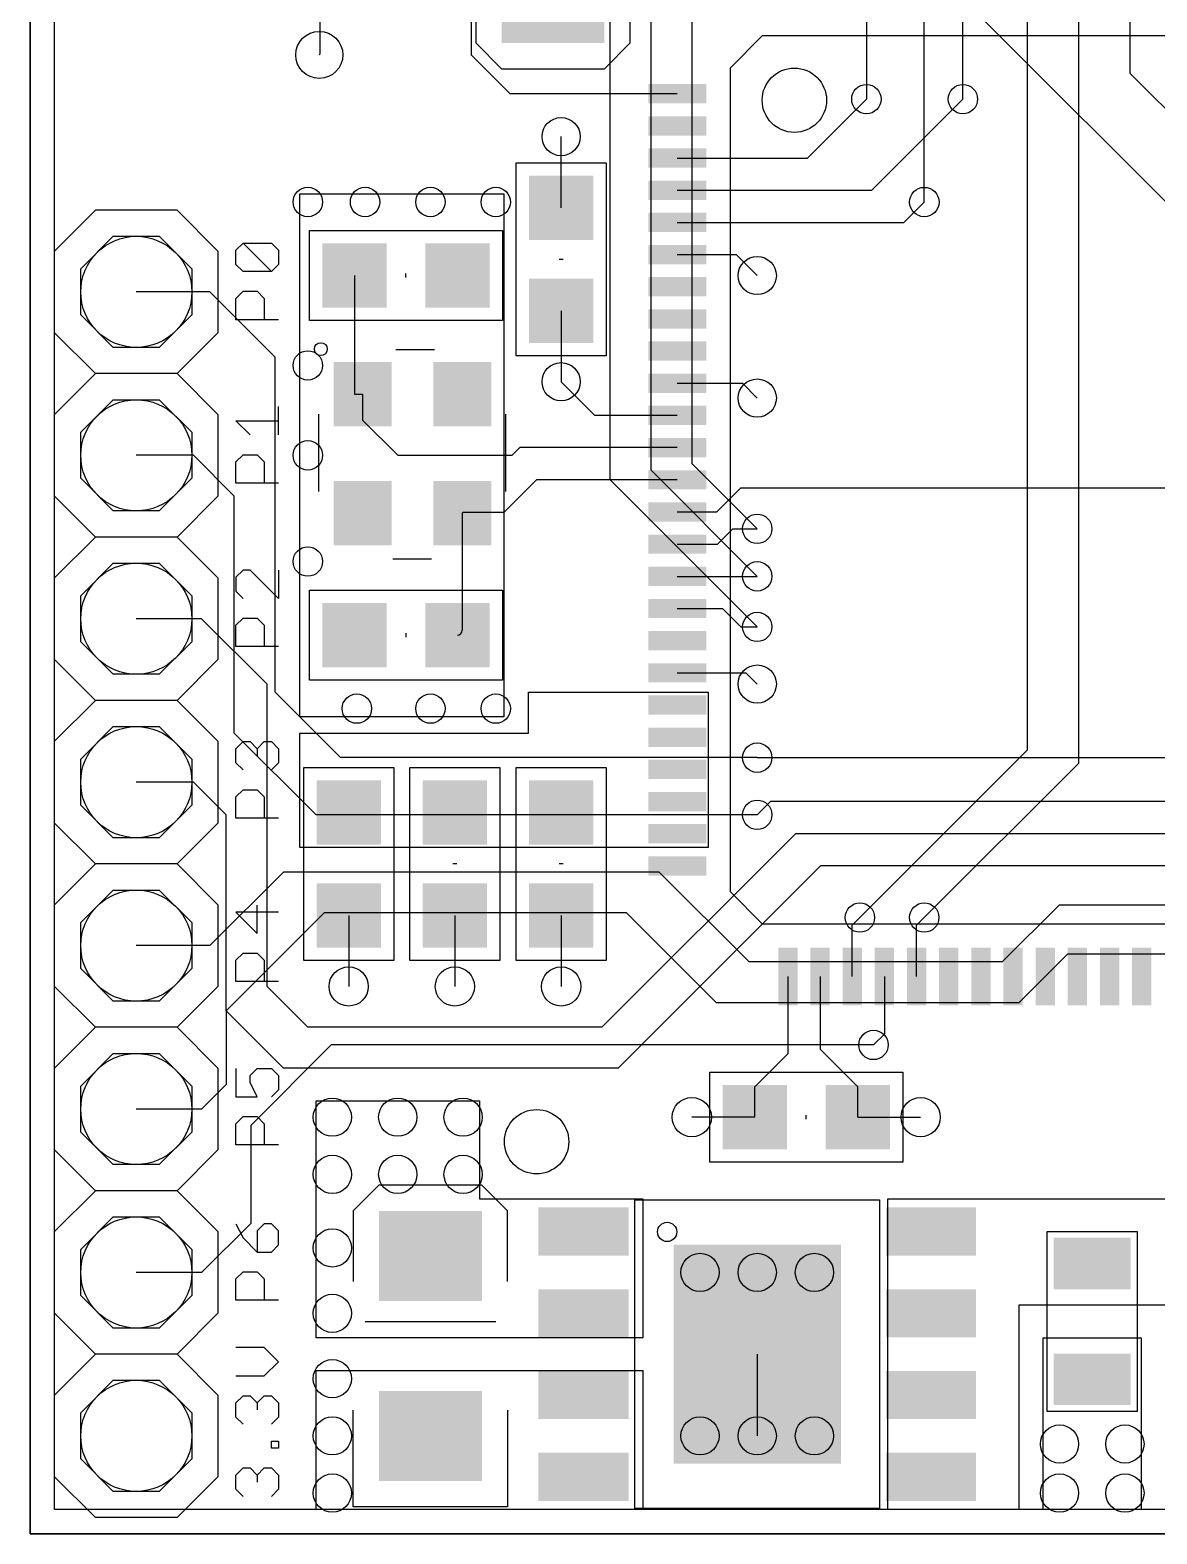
# Model space of a CAD drawing. Extents: x 0 to 35.6, y 0 to 44.5.
# Drawn here: x 0 to 17.52, y 0 to 23.37 of the extents above; entities that cross this region are included whole.
import ezdxf

# ---------------------------------------------------------------- set-up
doc = ezdxf.new("R2010")
doc.units = 0
for name, color, linetype in [('1', 12, 'CONTINUOUS'), ('15', 12, 'CONTINUOUS'), ('16', 132, 'CONTINUOUS'), ('17', 110, 'CONTINUOUS'), ('18', 110, 'CONTINUOUS'), ('2', 132, 'CONTINUOUS'), ('20', 40, 'CONTINUOUS'), ('21', 253, 'CONTINUOUS')]:
    doc.layers.add(name, color=color, linetype=linetype)

# ---------------------------------------------------------------- blocks, each defined once
blk = doc.blocks.new('RECT')
blk.add_solid([(-0.5, -0.5), (0.5, -0.5), (-0.5, 0.5), (0.5, 0.5)])
blk = doc.blocks.new('PIE')
blk.add_circle((0, 0), 0.5)
blk = doc.blocks.new('OCTAGONP')
blk.add_lwpolyline([(-0.5, -0.2071), (-0.5, 0.2071), (-0.2071, 0.5), (0.2071, 0.5), (0.5, 0.2071), (0.5, -0.2071), (0.2071, -0.5), (-0.2071, -0.5)], close=True)
blk = doc.blocks.new('ROUNDP')
blk.add_circle((0, 0), 0.5)
blk = doc.blocks.new('ROUNDV')
blk.add_circle((0, 0), 0.5)

msp = doc.modelspace()

# ---------------------------------------------------------------- linework, layer by layer
at = {"layer": '1'}
for p, q in [((6.858, 28.575), (6.858, 22.987)), ((4.506, 24.019), (4.506, 22.9972)), ((14.78, 23.574), (20.32, 18.034)), ((4.506, 22.9972), (4.4958, 22.987)), ((6.858, 22.987), (7.462, 22.383)), ((10.06, 22.383), (7.462, 22.383)), ((12.083, 21.383), (13, 22.3)), ((13.083, 20.883), (14.5, 22.3)), ((8.255, 20.612), (8.255, 21.717)), ((10.06, 21.383), (12.083, 21.383)), ((4.191, 20.828), (7.366, 20.828)), ((4.191, 12.7), (4.191, 20.828)), ((7.366, 20.828), (7.366, 12.7)), ((10.06, 20.883), (13.083, 20.883)), ((13.583, 20.383), (13.9, 20.7)), ((10.06, 20.383), (13.583, 20.383)), ((10.06, 19.883), (10.978, 19.883)), ((10.978, 19.883), (11.303, 19.558)), ((5.042, 19.558), (5.042, 17.714)), ((8.255, 19.012), (8.255, 17.907)), ((8.779, 17.383), (8.255, 17.907)), ((10.06, 17.883), (11.073, 17.883)), ((11.073, 17.883), (11.303, 17.653)), ((5.042, 17.714), (5.169, 17.714)), ((5.169, 17.714), (5.169, 17.31)), ((5.169, 17.31), (5.715, 16.764)), ((10.06, 17.383), (8.779, 17.383)), ((7.493, 16.764), (7.62, 16.891)), ((7.62, 16.891), (10.052, 16.891)), ((10.052, 16.891), (10.06, 16.883)), ((5.715, 16.764), (7.493, 16.764)), ((7.874, 16.383), (7.366, 15.875)), ((10.06, 16.383), (7.874, 16.383)), ((10.676, 15.883), (11.049, 16.256)), ((11.049, 16.256), (20.32, 16.256)), ((6.73, 15.875), (6.719, 15.864)), ((6.719, 15.864), (6.719, 14.047)), ((7.366, 15.875), (6.73, 15.875)), ((10.06, 15.883), (10.676, 15.883)), ((10.684, 15.383), (10.922, 15.621)), ((10.922, 15.621), (11.303, 15.621)), ((10.06, 15.383), (10.684, 15.383)), ((10.06, 14.883), (11.303, 14.883)), ((10.06, 14.383), (10.763, 14.383)), ((10.763, 14.383), (10.795, 14.351)), ((10.795, 14.351), (11.049, 14.097)), ((2.667, 14.224), (1.651, 14.224)), ((3.683, 13.208), (2.667, 14.224)), ((11.049, 14.097), (11.303, 14.097)), ((10.06, 13.383), (11.128, 13.383)), ((11.128, 13.383), (11.303, 13.208)), ((3.683, 8.509), (3.683, 13.208)), ((7.747, 12.446), (7.747, 13.081)), ((7.747, 13.081), (10.541, 13.081)), ((10.541, 13.081), (10.541, 10.668)), ((7.366, 12.7), (4.191, 12.7)), ((4.191, 12.446), (7.747, 12.446)), ((4.191, 10.668), (4.191, 12.446)), ((11.303, 12.065), (24.635, 12.065)), ((2.54, 11.684), (1.651, 11.684)), ((3.048, 11.176), (2.54, 11.684)), ((11.51, 11.383), (11.303, 11.176)), ((25.5, 11.383), (11.51, 11.383)), ((3.048, 8.128), (3.048, 11.176)), ((11.899, 10.883), (8.89, 7.874)), ((25.5, 10.883), (11.899, 10.883)), ((10.541, 10.668), (4.191, 10.668)), ((12.288, 10.383), (9.144, 7.239)), ((25.5, 10.383), (12.288, 10.383)), ((4.953, 9.614), (4.953, 8.509)), ((6.604, 9.614), (6.604, 8.509)), ((8.255, 9.614), (8.255, 8.509)), ((12.78, 9.461), (12.899, 9.58)), ((12.78, 8.663), (12.78, 9.461)), ((13.78, 9.461), (13.899, 9.58)), ((13.78, 8.663), (13.78, 9.461)), ((11.78, 8.663), (11.78, 7.462)), ((12.28, 8.663), (12.28, 7.532)), ((13.28, 8.663), (13.28, 7.769)), ((4.318, 7.874), (3.683, 8.509)), ((3.937, 7.239), (3.048, 8.128)), ((8.89, 7.874), (4.318, 7.874)), ((13.28, 7.769), (13.111, 7.6)), ((12.28, 7.532), (12.865, 6.947)), ((11.78, 7.462), (11.265, 6.947)), ((9.144, 7.239), (3.937, 7.239)), ((11.265, 6.477), (11.265, 6.947)), ((12.865, 6.477), (12.865, 6.947)), ((4.445, 6.731), (6.985, 6.731)), ((4.445, 3.048), (4.445, 6.731)), ((6.985, 6.731), (6.985, 5.207)), ((11.265, 6.477), (10.287, 6.477)), ((12.865, 6.477), (13.843, 6.477)), ((6.985, 5.207), (9.525, 5.207)), ((9.525, 5.207), (9.525, 3.048)), ((13.335, 0.381), (13.335, 5.207)), ((13.335, 5.207), (19.812, 5.207)), ((19.812, 3.556), (15.367, 3.556)), ((15.367, 3.556), (15.367, 0.381)), ((9.525, 3.048), (4.445, 3.048)), ((15.748, 3.048), (17.272, 3.048)), ((15.748, 0.381), (15.748, 3.048)), ((17.272, 3.048), (17.272, 0.381)), ((11.303, 2.794), (11.303, 1.524)), ((4.445, 0.381), (4.445, 2.54)), ((4.445, 2.54), (9.525, 2.54)), ((9.525, 2.54), (9.525, 0.381)), ((9.525, 0.381), (4.445, 0.381)), ((15.367, 0.381), (13.335, 0.381)), ((17.272, 0.381), (15.748, 0.381))]:
    msp.add_line(p, q, dxfattribs=at)
msp.add_arc((6.642, 14.047), 0.077, 270, 0, dxfattribs=at)
at = {"layer": '15'}
for p, q in [((0.381, 0.381), (0.381, 44.069)), ((35.179, 0.381), (0.381, 0.381))]:
    msp.add_line(p, q, dxfattribs=at)
at = {"layer": '16'}
for p, q in [((13.9, 20.7), (13.9, 38)), ((17.1, 22.7), (17.1, 37.9)), ((14.5, 22.3), (14.5, 37.7)), ((16.3, 11.981), (16.3, 36.35)), ((15.5, 34.925), (15.5, 12.181)), ((13, 34.65), (13, 22.3)), ((10.287, 29.845), (10.287, 16.637)), ((9.652, 16.534), (9.652, 29.464)), ((9.017, 16.383), (9.017, 29.007)), ((18.149, 21.651), (17.1, 22.7)), ((2.794, 19.304), (1.651, 19.304)), ((3.81, 18.288), (2.794, 19.304)), ((3.81, 13.081), (3.81, 18.288)), ((2.54, 16.764), (1.651, 16.764)), ((3.175, 16.129), (2.54, 16.764)), ((10.287, 16.637), (11.303, 15.621)), ((9.017, 16.383), (11.303, 14.097)), ((9.652, 16.534), (11.303, 14.883)), ((3.175, 12.446), (3.175, 16.129)), ((4.826, 12.065), (3.81, 13.081)), ((4.445, 11.176), (3.175, 12.446)), ((15.5, 12.181), (12.899, 9.58)), ((11.303, 12.065), (4.826, 12.065)), ((13.899, 9.58), (16.3, 11.981)), ((11.303, 11.176), (4.445, 11.176)), ((3.937, 10.287), (2.794, 9.144)), ((9.779, 10.287), (3.937, 10.287)), ((11.176, 8.89), (9.779, 10.287)), ((4.572, 9.652), (3.048, 8.128)), ((9.271, 9.652), (4.572, 9.652)), ((10.668, 8.255), (9.271, 9.652)), ((16.002, 9.779), (15.113, 8.89)), ((16.002, 9.779), (21.59, 9.779)), ((2.794, 9.144), (1.651, 9.144)), ((15.113, 8.89), (11.176, 8.89)), ((16.129, 9.017), (15.367, 8.255)), ((16.129, 9.017), (21.717, 9.017)), ((15.367, 8.255), (10.668, 8.255)), ((3.048, 8.128), (3.048, 6.985)), ((4.679, 7.6), (3.429, 6.35)), ((13.111, 7.6), (4.679, 7.6)), ((3.048, 6.985), (2.667, 6.604)), ((2.667, 6.604), (1.651, 6.604)), ((3.429, 6.35), (3.429, 4.826)), ((3.429, 4.826), (2.667, 4.064)), ((2.667, 4.064), (1.651, 4.064))]:
    msp.add_line(p, q, dxfattribs=at)
at = {"layer": '2'}
for p, q in [((0, 0), (0, 44.45)), ((35.56, 0), (0, 0))]:
    msp.add_line(p, q, dxfattribs=at)
at = {"layer": '20'}
for p, q in [((0, 44.45), (0, 0)), ((0, 0), (35.56, 0))]:
    msp.add_line(p, q, dxfattribs=at)
at = {"layer": '21'}
for p, q in [((6.928, 24.273), (6.928, 23.173)), ((9.328, 23.173), (9.328, 24.273)), ((6.928, 23.173), (7.328, 22.773)), ((8.928, 22.773), (9.328, 23.173)), ((11.38, 23.283), (10.88, 22.783)), ((24.18, 23.283), (11.38, 23.283)), ((7.328, 22.773), (8.928, 22.773)), ((10.88, 22.783), (10.88, 9.983)), ((7.555, 18.312), (7.555, 21.312)), ((7.555, 21.312), (8.955, 21.312)), ((8.955, 21.312), (8.955, 18.312)), ((1.016, 20.574), (0.381, 19.939)), ((2.286, 20.574), (1.016, 20.574)), ((2.921, 19.939), (2.286, 20.574)), ((4.342, 18.858), (4.342, 20.258)), ((4.342, 20.258), (7.342, 20.258)), ((7.342, 20.258), (7.342, 18.858)), ((0.381, 18.669), (0.381, 19.939)), ((2.921, 19.939), (2.921, 18.669)), ((3.1998, 19.9511), (3.31, 20.0613)), ((3.1998, 19.7308), (3.1998, 19.9511)), ((3.31, 20.0613), (3.7506, 20.0613)), ((3.7506, 19.6206), (3.31, 20.0613)), ((3.7506, 20.0613), (3.8608, 19.9511)), ((3.8608, 19.9511), (3.8608, 19.7308)), ((3.31, 19.6206), (3.1998, 19.7308)), ((3.8608, 19.7308), (3.7506, 19.6206)), ((8.2245, 19.812), (8.2855, 19.812)), ((3.7506, 19.6206), (3.31, 19.6206)), ((5.842, 19.5275), (5.842, 19.5885)), ((3.1998, 19.2027), (3.31, 19.3128)), ((3.1998, 18.8722), (3.1998, 19.2027)), ((3.31, 19.3128), (3.5303, 19.3128)), ((3.5303, 19.3128), (3.6405, 19.2027)), ((3.6405, 19.2027), (3.6405, 18.8722)), ((3.8608, 18.8722), (3.1998, 18.8722)), ((7.342, 18.858), (4.342, 18.858)), ((1.016, 18.034), (0.381, 18.669)), ((2.921, 18.669), (2.286, 18.034)), ((6.288, 18.402), (5.688, 18.402)), ((8.955, 18.312), (7.555, 18.312)), ((0.381, 17.399), (1.016, 18.034)), ((2.286, 18.034), (1.016, 18.034)), ((2.286, 18.034), (2.921, 17.399)), ((0.381, 16.129), (0.381, 17.399)), ((2.921, 17.399), (2.921, 16.129)), ((3.4202, 17.0806), (3.1998, 17.3009)), ((3.1998, 17.3009), (3.8608, 17.3009)), ((3.8608, 17.0806), (3.8608, 17.5213)), ((4.488, 16.202), (4.488, 17.402)), ((7.388, 17.402), (7.388, 16.202)), ((3.1998, 16.6627), (3.31, 16.7728)), ((3.1998, 16.3322), (3.1998, 16.6627)), ((3.31, 16.7728), (3.5303, 16.7728)), ((3.5303, 16.7728), (3.6405, 16.6627)), ((3.6405, 16.6627), (3.6405, 16.3322)), ((1.016, 15.494), (0.381, 16.129)), ((2.921, 16.129), (2.286, 15.494)), ((3.8608, 16.3322), (3.1998, 16.3322)), ((0.381, 14.859), (1.016, 15.494)), ((2.286, 15.494), (1.016, 15.494)), ((2.286, 15.494), (2.921, 14.859)), ((3.31, 14.9813), (3.1998, 14.8711)), ((3.4202, 14.9813), (3.31, 14.9813)), ((3.8608, 14.5406), (3.4202, 14.9813)), ((3.8608, 14.9813), (3.8608, 14.5406)), ((6.238, 15.152), (5.638, 15.152)), ((0.381, 13.589), (0.381, 14.859)), ((2.921, 14.859), (2.921, 13.589)), ((3.1998, 14.8711), (3.1998, 14.6508)), ((3.1998, 14.6508), (3.31, 14.5406)), ((4.342, 14.67), (7.342, 14.67)), ((4.342, 13.27), (4.342, 14.67)), ((7.342, 14.67), (7.342, 13.27)), ((3.1998, 14.1227), (3.31, 14.2328)), ((3.1998, 13.7922), (3.1998, 14.1227)), ((3.31, 14.2328), (3.5303, 14.2328)), ((3.5303, 14.2328), (3.6405, 14.1227)), ((3.6405, 14.1227), (3.6405, 13.7922)), ((3.8608, 13.7922), (3.1998, 13.7922)), ((5.842, 14.0005), (5.842, 13.9395)), ((1.016, 12.954), (0.381, 13.589)), ((2.921, 13.589), (2.286, 12.954)), ((7.342, 13.27), (4.342, 13.27)), ((1.016, 12.954), (0.381, 12.319)), ((2.286, 12.954), (1.016, 12.954)), ((2.921, 12.319), (2.286, 12.954)), ((0.381, 11.049), (0.381, 12.319)), ((2.921, 12.319), (2.921, 11.049)), ((3.1998, 12.2041), (3.31, 12.3143)), ((3.1998, 11.9838), (3.1998, 12.2041)), ((3.31, 12.3143), (3.4202, 12.3143)), ((3.4202, 12.3143), (3.5303, 12.2041)), ((3.5303, 12.2041), (3.6405, 12.3143)), ((3.5303, 12.2041), (3.5303, 12.0939)), ((3.6405, 12.3143), (3.7506, 12.3143)), ((3.7506, 12.3143), (3.8608, 12.2041)), ((3.8608, 12.2041), (3.8608, 11.9838)), ((3.31, 11.8736), (3.1998, 11.9838)), ((3.8608, 11.9838), (3.7506, 11.8736)), ((4.253, 8.914), (4.253, 11.914)), ((4.253, 11.914), (5.653, 11.914)), ((5.653, 11.914), (5.653, 8.914)), ((5.904, 8.914), (5.904, 11.914)), ((5.904, 11.914), (7.304, 11.914)), ((7.304, 11.914), (7.304, 8.914)), ((7.555, 8.914), (7.555, 11.914)), ((7.555, 11.914), (8.955, 11.914)), ((8.955, 11.914), (8.955, 8.914)), ((3.1998, 11.4557), (3.31, 11.5658)), ((3.1998, 11.1252), (3.1998, 11.4557)), ((3.31, 11.5658), (3.5303, 11.5658)), ((3.5303, 11.5658), (3.6405, 11.4557)), ((3.6405, 11.4557), (3.6405, 11.1252)), ((1.016, 10.414), (0.381, 11.049)), ((2.921, 11.049), (2.286, 10.414)), ((3.8608, 11.1252), (3.1998, 11.1252)), ((0.381, 9.779), (1.016, 10.414)), ((2.286, 10.414), (1.016, 10.414)), ((2.286, 10.414), (2.921, 9.779)), ((6.6345, 10.414), (6.5735, 10.414)), ((8.2855, 10.414), (8.2245, 10.414)), ((11.38, 9.483), (10.88, 9.983)), ((0.381, 8.509), (0.381, 9.779)), ((2.921, 9.779), (2.921, 8.509)), ((3.8608, 9.6641), (3.1998, 9.6641)), ((3.1998, 9.6641), (3.5303, 9.3336)), ((3.5303, 9.3336), (3.5303, 9.7743)), ((11.38, 9.483), (24.18, 9.483)), ((3.1998, 8.9157), (3.31, 9.0258)), ((3.1998, 8.5852), (3.1998, 8.9157)), ((3.31, 9.0258), (3.5303, 9.0258)), ((3.5303, 9.0258), (3.6405, 8.9157)), ((3.6405, 8.9157), (3.6405, 8.5852)), ((5.653, 8.914), (4.253, 8.914)), ((7.304, 8.914), (5.904, 8.914)), ((8.955, 8.914), (7.555, 8.914)), ((1.016, 7.874), (0.381, 8.509)), ((2.921, 8.509), (2.286, 7.874)), ((3.8608, 8.5852), (3.1998, 8.5852)), ((0.381, 7.239), (1.016, 7.874)), ((2.286, 7.874), (1.016, 7.874)), ((2.286, 7.874), (2.921, 7.239)), ((0.381, 5.969), (0.381, 7.239)), ((2.921, 7.239), (2.921, 5.969)), ((3.1998, 7.2343), (3.1998, 6.7936)), ((3.4202, 7.1241), (3.5303, 7.2343)), ((3.4202, 7.0139), (3.4202, 7.1241)), ((3.5303, 6.7936), (3.4202, 7.0139)), ((3.5303, 7.2343), (3.7506, 7.2343)), ((3.7506, 7.2343), (3.8608, 7.1241)), ((3.8608, 7.1241), (3.8608, 6.9038)), ((10.565, 5.777), (10.565, 7.177)), ((10.565, 7.177), (13.565, 7.177)), ((13.565, 7.177), (13.565, 5.777)), ((3.1998, 6.7936), (3.5303, 6.7936)), ((3.8608, 6.9038), (3.7506, 6.7936)), ((3.1998, 6.3757), (3.31, 6.4858)), ((3.1998, 6.0452), (3.1998, 6.3757)), ((3.31, 6.4858), (3.5303, 6.4858)), ((3.5303, 6.4858), (3.6405, 6.3757)), ((3.6405, 6.3757), (3.6405, 6.0452)), ((12.065, 6.4465), (12.065, 6.5075)), ((1.016, 5.334), (0.381, 5.969)), ((2.921, 5.969), (2.286, 5.334)), ((3.8608, 6.0452), (3.1998, 6.0452)), ((13.565, 5.777), (10.565, 5.777)), ((5.423, 5.421), (5.023, 5.021)), ((7.023, 5.421), (5.423, 5.421)), ((7.423, 5.021), (7.023, 5.421)), ((1.016, 5.334), (0.381, 4.699)), ((2.286, 5.334), (1.016, 5.334)), ((2.921, 4.699), (2.286, 5.334)), ((9.403, 0.394), (9.403, 5.194)), ((9.403, 5.194), (13.203, 5.194)), ((13.203, 5.194), (13.203, 0.394)), ((5.023, 5.021), (5.023, 3.921)), ((7.423, 3.921), (7.423, 5.021)), ((0.381, 3.429), (0.381, 4.699)), ((2.921, 4.699), (2.921, 3.429)), ((3.1998, 4.8213), (3.31, 4.6009)), ((3.6405, 4.8213), (3.5303, 4.7111)), ((3.5303, 4.7111), (3.5303, 4.3806)), ((3.7506, 4.8213), (3.6405, 4.8213)), ((3.8608, 4.7111), (3.7506, 4.8213)), ((3.8608, 4.4908), (3.8608, 4.7111)), ((15.81, 1.902), (15.81, 4.702)), ((15.81, 4.702), (17.21, 4.702)), ((17.21, 4.702), (17.21, 1.902)), ((3.31, 4.6009), (3.5303, 4.3806)), ((3.7506, 4.3806), (3.8608, 4.4908)), ((3.5303, 4.3806), (3.7506, 4.3806)), ((3.1998, 3.9627), (3.31, 4.0728)), ((3.31, 4.0728), (3.5303, 4.0728)), ((3.5303, 4.0728), (3.6405, 3.9627)), ((3.1998, 3.6322), (3.1998, 3.9627)), ((3.6405, 3.9627), (3.6405, 3.6322)), ((3.8608, 3.6322), (3.1998, 3.6322)), ((1.016, 2.794), (0.381, 3.429)), ((2.921, 3.429), (2.286, 2.794)), ((5.207, 3.302), (7.239, 3.302)), ((3.6405, 2.8959), (3.1998, 2.8959)), ((3.8608, 2.6756), (3.6405, 2.8959)), ((1.016, 2.794), (0.381, 2.159)), ((2.286, 2.794), (1.016, 2.794)), ((2.921, 2.159), (2.286, 2.794)), ((3.6405, 2.4552), (3.8608, 2.6756)), ((3.1998, 2.4552), (3.6405, 2.4552)), ((0.381, 0.889), (0.381, 2.159)), ((2.921, 2.159), (2.921, 0.889)), ((3.1998, 2.0373), (3.31, 2.1475)), ((3.31, 2.1475), (3.4202, 2.1475)), ((3.4202, 2.1475), (3.5303, 2.0373)), ((3.5303, 2.0373), (3.6405, 2.1475)), ((3.6405, 2.1475), (3.7506, 2.1475)), ((3.7506, 2.1475), (3.8608, 2.0373)), ((3.1998, 1.817), (3.1998, 2.0373)), ((3.5303, 2.0373), (3.5303, 1.9271)), ((3.8608, 2.0373), (3.8608, 1.817)), ((5.023, 0.421), (5.023, 1.921)), ((7.423, 1.921), (7.423, 0.421)), ((17.21, 1.902), (15.81, 1.902)), ((3.31, 1.7068), (3.1998, 1.817)), ((3.8608, 1.817), (3.7506, 1.7068)), ((3.7506, 1.3326), (3.7506, 1.4428)), ((3.7506, 1.4428), (3.8608, 1.4428)), ((3.8608, 1.4428), (3.8608, 1.3326)), ((3.8608, 1.3326), (3.7506, 1.3326)), ((3.1998, 0.9147), (3.31, 1.0248)), ((3.31, 1.0248), (3.4202, 1.0248)), ((3.4202, 1.0248), (3.5303, 0.9147)), ((3.5303, 0.9147), (3.6405, 1.0248)), ((3.6405, 1.0248), (3.7506, 1.0248)), ((3.7506, 1.0248), (3.8608, 0.9147)), ((1.016, 0.254), (0.381, 0.889)), ((2.921, 0.889), (2.286, 0.254)), ((3.1998, 0.6944), (3.1998, 0.9147)), ((3.5303, 0.9147), (3.5303, 0.8045)), ((3.8608, 0.9147), (3.8608, 0.6944)), ((3.31, 0.5842), (3.1998, 0.6944)), ((3.8608, 0.6944), (3.7506, 0.5842)), ((2.286, 0.254), (1.016, 0.254)), ((7.423, 0.421), (5.023, 0.421)), ((13.203, 0.394), (9.403, 0.394))]:
    msp.add_line(p, q, dxfattribs=at)
for centre, radius in [((11.88, 22.283), 0.5), ((4.519, 18.414), 0.1), ((9.903, 4.694), 0.15)]:
    msp.add_circle(centre, radius, dxfattribs=at)

# ---------------------------------------------------------------- block references
at = {"layer": '1'}
for p, xscale, yscale in [((8.128, 23.873), 1.6, 1.4), ((10.06, 22.383), 0.9, 0.3), ((10.06, 21.883), 0.9, 0.3), ((10.06, 21.383), 0.9, 0.3), ((10.06, 20.883), 0.9, 0.3), ((10.06, 20.383), 0.9, 0.3), ((10.06, 19.883), 0.9, 0.3), ((10.06, 19.383), 0.9, 0.3), ((10.06, 18.883), 0.9, 0.3), ((10.06, 18.383), 0.9, 0.3), ((10.06, 17.883), 0.9, 0.3), ((10.06, 17.383), 0.9, 0.3), ((10.06, 16.883), 0.9, 0.3), ((10.06, 16.383), 0.9, 0.3), ((10.06, 15.883), 0.9, 0.3), ((10.06, 15.383), 0.9, 0.3), ((10.06, 14.883), 0.9, 0.3), ((10.06, 14.383), 0.9, 0.3), ((10.06, 13.883), 0.9, 0.3), ((10.06, 13.383), 0.9, 0.3), ((10.06, 12.883), 0.9, 0.3), ((10.06, 12.383), 0.9, 0.3), ((10.06, 11.883), 0.9, 0.3), ((10.06, 11.383), 0.9, 0.3), ((10.06, 10.883), 0.9, 0.3), ((10.06, 10.383), 0.9, 0.3), ((11.78, 8.663), 0.3, 0.9), ((12.28, 8.663), 0.3, 0.9), ((12.78, 8.663), 0.3, 0.9), ((13.28, 8.663), 0.3, 0.9), ((13.78, 8.663), 0.3, 0.9), ((14.28, 8.663), 0.3, 0.9), ((14.78, 8.663), 0.3, 0.9), ((15.28, 8.663), 0.3, 0.9), ((15.78, 8.663), 0.3, 0.9), ((16.28, 8.663), 0.3, 0.9), ((16.78, 8.663), 0.3, 0.9), ((17.28, 8.663), 0.3, 0.9)]:
    msp.add_blockref('RECT', p, dxfattribs=dict(at, xscale=xscale, yscale=yscale))
for p, rotation in [((8.255, 20.612), 90), ((5.042, 19.558), 180), ((6.642, 19.558), 180), ((8.255, 19.012), 90), ((4.953, 11.214), 270), ((6.604, 11.214), 270), ((8.255, 11.214), 270), ((4.953, 9.614), 270), ((6.604, 9.614), 270), ((8.255, 9.614), 270), ((11.265, 6.477), 180), ((12.865, 6.477), 180)]:
    msp.add_blockref('RECT', p, dxfattribs=dict(at, rotation=rotation))
at = {"layer": '1', "yscale": 0.9, "rotation": 270}
for p in [(5.169, 17.714), (6.719, 17.714), (5.169, 15.864), (6.719, 15.864)]:
    msp.add_blockref('RECT', p, dxfattribs=at)
at = {"layer": '1'}
for name, p in [('RECT', (5.042, 13.97)), ('RECT', (6.642, 13.97)), ('PIE', (7.874, 6.096))]:
    msp.add_blockref(name, p, dxfattribs=at)
for p, xscale, yscale, rotation in [((6.223, 4.321), 1.6, 1.4, 180), ((8.603, 4.699), 0.75, 1.4, 270), ((14.003, 4.699), 0.75, 1.4, 270), ((11.303, 2.794), 3.4, 2.6, 270), ((16.51, 4.202), 0.8, 1.2, 270), ((8.603, 3.429), 0.75, 1.4, 270), ((14.003, 3.429), 0.75, 1.4, 270), ((16.51, 2.402), 0.8, 1.2, 270), ((8.603, 2.159), 0.75, 1.4, 270), ((14.003, 2.159), 0.75, 1.4, 270), ((6.223, 1.521), 1.6, 1.4, 180), ((8.603, 0.889), 0.75, 1.4, 270), ((14.003, 0.889), 0.75, 1.4, 270)]:
    msp.add_blockref('RECT', p, dxfattribs=dict(at, xscale=xscale, yscale=yscale, rotation=rotation))
at = {"layer": '16'}
msp.add_blockref('PIE', (7.874, 6.096), dxfattribs=at)
at = {"layer": '17', "xscale": 1.7272, "yscale": 1.7272}
for name, p in [('OCTAGONP', (1.651, 19.304)), ('ROUNDP', (1.651, 19.304)), ('ROUNDP', (1.651, 19.304)), ('OCTAGONP', (1.651, 19.304)), ('OCTAGONP', (1.651, 16.764)), ('ROUNDP', (1.651, 16.764)), ('ROUNDP', (1.651, 16.764)), ('OCTAGONP', (1.651, 16.764)), ('OCTAGONP', (1.651, 14.224)), ('ROUNDP', (1.651, 14.224)), ('ROUNDP', (1.651, 14.224)), ('OCTAGONP', (1.651, 14.224)), ('OCTAGONP', (1.651, 11.684)), ('ROUNDP', (1.651, 11.684)), ('ROUNDP', (1.651, 11.684)), ('OCTAGONP', (1.651, 11.684)), ('OCTAGONP', (1.651, 9.144)), ('ROUNDP', (1.651, 9.144)), ('ROUNDP', (1.651, 9.144)), ('OCTAGONP', (1.651, 9.144)), ('OCTAGONP', (1.651, 6.604)), ('ROUNDP', (1.651, 6.604)), ('ROUNDP', (1.651, 6.604)), ('OCTAGONP', (1.651, 6.604)), ('OCTAGONP', (1.651, 4.064)), ('ROUNDP', (1.651, 4.064)), ('ROUNDP', (1.651, 4.064)), ('OCTAGONP', (1.651, 4.064)), ('OCTAGONP', (1.651, 1.524)), ('ROUNDP', (1.651, 1.524)), ('ROUNDP', (1.651, 1.524)), ('OCTAGONP', (1.651, 1.524))]:
    msp.add_blockref(name, p, dxfattribs=at)
at = {"layer": '18'}
for p, xscale, yscale in [((4.4958, 22.987), 0.7315, 0.7315), ((4.4958, 22.987), 0.7315, 0.7315), ((13, 22.3), 0.4572, 0.4572), ((13, 22.3), 0.4572, 0.4572), ((14.5, 22.3), 0.4572, 0.4572), ((14.5, 22.3), 0.4572, 0.4572), ((8.255, 21.717), 0.5944, 0.5944), ((8.255, 21.717), 0.5944, 0.5944), ((4.318, 20.701), 0.4572, 0.4572), ((4.318, 20.701), 0.4572, 0.4572), ((5.207, 20.701), 0.4572, 0.4572), ((5.207, 20.701), 0.4572, 0.4572), ((6.223, 20.701), 0.4572, 0.4572), ((6.223, 20.701), 0.4572, 0.4572), ((7.239, 20.701), 0.4572, 0.4572), ((7.239, 20.701), 0.4572, 0.4572), ((13.9, 20.7), 0.4572, 0.4572), ((13.9, 20.7), 0.4572, 0.4572), ((11.303, 19.558), 0.5944, 0.5944), ((11.303, 19.558), 0.5944, 0.5944), ((4.318, 18.161), 0.4572, 0.4572), ((4.318, 18.161), 0.4572, 0.4572), ((8.255, 17.907), 0.5944, 0.5944), ((8.255, 17.907), 0.5944, 0.5944), ((11.303, 17.653), 0.5944, 0.5944), ((11.303, 17.653), 0.5944, 0.5944), ((4.318, 16.764), 0.4572, 0.4572), ((4.318, 16.764), 0.4572, 0.4572), ((11.303, 15.621), 0.4572, 0.4572), ((11.303, 15.621), 0.4572, 0.4572), ((4.318, 15.113), 0.4572, 0.4572), ((4.318, 15.113), 0.4572, 0.4572), ((11.303, 14.883), 0.4572, 0.4572), ((11.303, 14.883), 0.4572, 0.4572), ((11.303, 14.097), 0.4572, 0.4572), ((11.303, 14.097), 0.4572, 0.4572), ((11.303, 13.208), 0.5944, 0.5944), ((11.303, 13.208), 0.5944, 0.5944), ((5.08, 12.827), 0.4572, 0.4572), ((5.08, 12.827), 0.4572, 0.4572), ((6.223, 12.827), 0.4572, 0.4572), ((6.223, 12.827), 0.4572, 0.4572), ((7.239, 12.827), 0.4572, 0.4572), ((7.239, 12.827), 0.4572, 0.4572), ((11.303, 12.065), 0.4572, 0.4572), ((11.303, 12.065), 0.4572, 0.4572), ((11.303, 11.176), 0.4572, 0.4572), ((11.303, 11.176), 0.4572, 0.4572), ((12.899, 9.58), 0.4572, 0.4572), ((12.899, 9.58), 0.4572, 0.4572), ((13.899, 9.58), 0.4572, 0.4572), ((13.899, 9.58), 0.4572, 0.4572), ((4.953, 8.509), 0.6096, 0.6096), ((4.953, 8.509), 0.6096, 0.6096), ((6.604, 8.509), 0.6096, 0.6096), ((6.604, 8.509), 0.6096, 0.6096), ((8.255, 8.509), 0.6096, 0.6096), ((8.255, 8.509), 0.6096, 0.6096), ((13.111, 7.6), 0.4572, 0.4572), ((13.111, 7.6), 0.4572, 0.4572), ((10.287, 6.477), 0.6096, 0.6096), ((10.287, 6.477), 0.6096, 0.6096), ((13.843, 6.477), 0.6096, 0.6096), ((13.843, 6.477), 0.6096, 0.6096), ((4.699, 6.477), 0.5944, 0.5944), ((4.699, 6.477), 0.5944, 0.5944), ((5.715, 6.477), 0.5944, 0.5944), ((5.715, 6.477), 0.5944, 0.5944), ((6.731, 6.477), 0.5944, 0.5944), ((6.731, 6.477), 0.5944, 0.5944), ((4.699, 5.588), 0.5944, 0.5944), ((4.699, 5.588), 0.5944, 0.5944), ((5.715, 5.588), 0.5944, 0.5944), ((5.715, 5.588), 0.5944, 0.5944), ((6.731, 5.588), 0.5944, 0.5944), ((6.731, 5.588), 0.5944, 0.5944), ((4.699, 4.445), 0.5944, 0.5944), ((4.699, 4.445), 0.5944, 0.5944), ((10.414, 4.064), 0.5944, 0.5944), ((10.414, 4.064), 0.5944, 0.5944), ((11.303, 4.064), 0.5944, 0.5944), ((11.303, 4.064), 0.5944, 0.5944), ((12.192, 4.064), 0.5944, 0.5944), ((12.192, 4.064), 0.5944, 0.5944), ((4.699, 3.429), 0.5944, 0.5944), ((4.699, 3.429), 0.5944, 0.5944), ((4.699, 2.413), 0.5944, 0.5944), ((4.699, 2.413), 0.5944, 0.5944), ((4.699, 1.524), 0.5944, 0.5944), ((4.699, 1.524), 0.5944, 0.5944), ((10.414, 1.524), 0.5944, 0.5944), ((10.414, 1.524), 0.5944, 0.5944), ((11.303, 1.524), 0.5944, 0.5944), ((11.303, 1.524), 0.5944, 0.5944), ((12.192, 1.524), 0.5944, 0.5944), ((12.192, 1.524), 0.5944, 0.5944), ((16.002, 1.397), 0.5944, 0.5944), ((16.002, 1.397), 0.5944, 0.5944), ((17.018, 1.397), 0.5944, 0.5944), ((17.018, 1.397), 0.5944, 0.5944), ((4.699, 0.635), 0.5944, 0.5944), ((4.699, 0.635), 0.5944, 0.5944), ((16.002, 0.635), 0.5944, 0.5944), ((16.002, 0.635), 0.5944, 0.5944), ((17.018, 0.635), 0.5944, 0.5944), ((17.018, 0.635), 0.5944, 0.5944)]:
    msp.add_blockref('ROUNDV', p, dxfattribs=dict(at, xscale=xscale, yscale=yscale))

doc.saveas('drawing.dxf')
